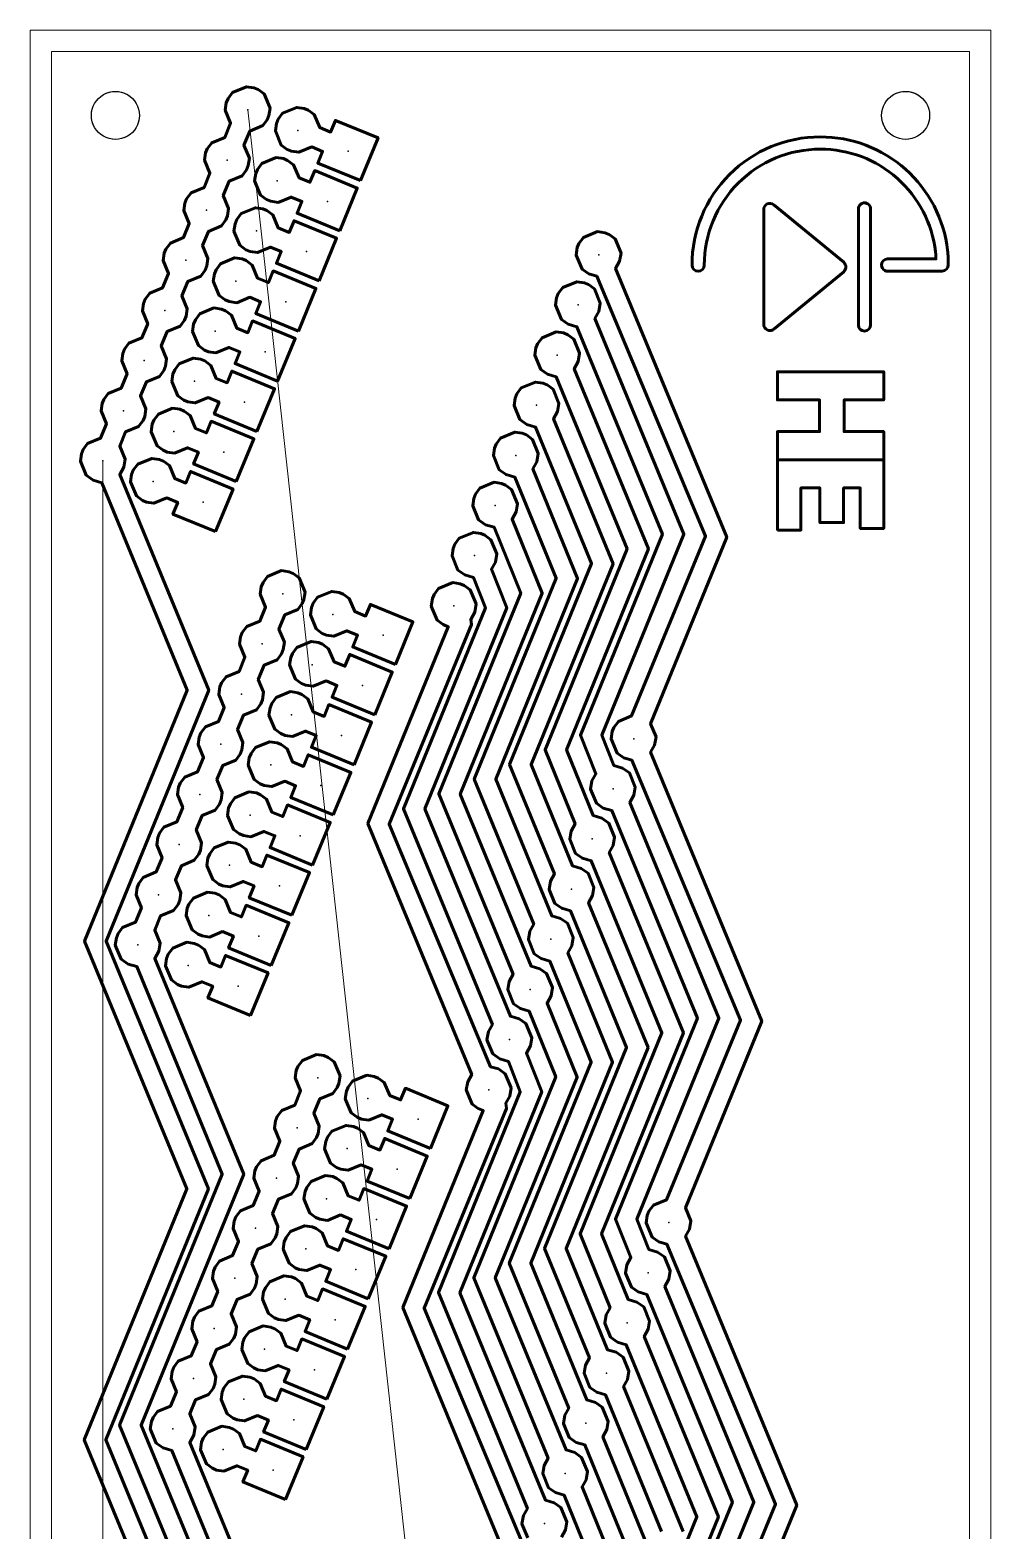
# Model space of a CAD drawing. Header units: millimetres. Extents: x 11 to 56, y 11 to 205.
# Drawn here: x 11 to 56, y 134.7 to 205 of the extents above; entities that cross this region are included whole.
import ezdxf

# ---------------------------------------------------------------- set-up
doc = ezdxf.new("R2010")
doc.units = ezdxf.units.MM
for name, color, linetype, lineweight, true_color in [('drill08mm', 7, 'CONTINUOUS', 25, 0x000000), ('drill09mm', 7, 'CONTINUOUS', 25, 0x000000), ('final_cut', 6, 'CONTINUOUS', 5, 0xff00ff), ('novi_bottom', 1, 'CONTINUOUS', 60, 0xff0000), ('okvir', 7, 'CONTINUOUS', 5, 0xffffff)]:
    doc.layers.add(name, color=color, linetype=linetype, lineweight=lineweight, true_color=true_color)

msp = doc.modelspace()

# ---------------------------------------------------------------- linework, layer by layer
at = {"layer": 'drill08mm'}
for p in [(25.892, 199.321), (24.923, 196.973), (23.954, 194.626), (37.632, 194.476), (22.985, 192.278), (36.662, 192.128), (22.016, 189.93), (35.693, 189.78), (21.047, 187.582), (34.724, 187.432), (20.078, 185.234), (33.755, 185.084), (19.108, 182.886), (32.786, 182.736), (31.817, 180.389), (30.848, 178.041), (27.531, 176.662), (26.562, 174.314), (25.593, 171.966), (39.27, 171.816), (24.623, 169.618), (38.301, 169.469), (23.654, 167.271), (37.332, 167.121), (22.685, 164.923), (36.363, 164.773), (21.716, 162.575), (35.394, 162.425), (20.747, 160.227), (34.424, 160.077), (33.455, 157.729), (32.486, 155.381), (29.169, 154.003), (28.2, 151.655), (27.231, 149.307), (40.909, 149.157), (26.262, 146.959), (39.939, 146.809), (25.293, 144.611), (38.97, 144.461), (24.324, 142.263), (38.001, 142.114), (23.355, 139.916), (37.032, 139.766), (22.385, 137.568), (36.063, 137.418), (35.094, 135.07)]:
    msp.add_point(p, dxfattribs=at)
at = {"layer": 'drill09mm'}
for points in [[(16.125, 201), (16.125, 201, -0.577347), (14.438, 200.026, -0.577357), (14.438, 201.974, -0.577347), (16.125, 201, -0.577347), (14.438, 200.026, -0.577357), (14.438, 201.974, -0.577347), (16.125, 201, -0.577347), (14.438, 200.026, -0.577357), (14.438, 201.974, -0.577347), (16.125, 201, -0.577347), (14.438, 200.026, -0.577357), (14.438, 201.974, -0.577347), (16.125, 201, -0.577347), (14.438, 200.026, -0.577357), (14.438, 201.974, -0.577347), (16.125, 201, -0.577347), (14.438, 200.026, -0.577357), (14.438, 201.974, -0.339452), (15.796, 201.796, -0.577345), (15.291, 199.913, -0.577361), (13.913, 201.291, -0.577345), (15.796, 201.796)], [(53.125, 201), (53.125, 201, -0.577347), (51.438, 200.026, -0.577357), (51.438, 201.974, -0.577347), (53.125, 201, -0.577347), (51.438, 200.026, -0.577357), (51.438, 201.974, -0.577347), (53.125, 201, -0.577347), (51.438, 200.026, -0.577357), (51.438, 201.974, -0.577347), (53.125, 201, -0.577347), (51.438, 200.026, -0.577357), (51.438, 201.974, -0.577347), (53.125, 201, -0.577347), (51.438, 200.026, -0.577357), (51.438, 201.974, -0.577347), (53.125, 201, -0.577347), (51.438, 200.026, -0.577357), (51.438, 201.974, -0.339452), (52.796, 201.796, -0.577345), (52.291, 199.913, -0.577361), (50.913, 201.291, -0.577345), (52.796, 201.796)]]:
    msp.add_lwpolyline(points, format="xyb", dxfattribs=at)
for p in [(21.197, 201.26), (23.544, 200.29), (20.227, 198.912), (22.575, 197.942), (19.258, 196.564), (21.606, 195.595), (18.289, 194.216), (20.637, 193.247), (17.32, 191.868), (19.668, 190.899), (16.351, 189.52), (18.699, 188.551), (15.382, 187.172), (17.73, 186.203), (14.413, 184.825), (16.761, 183.855), (22.835, 178.6), (25.183, 177.631), (21.866, 176.252), (24.214, 175.283), (20.897, 173.905), (23.245, 172.935), (19.928, 171.557), (22.276, 170.588), (18.959, 169.209), (21.306, 168.24), (17.989, 166.861), (20.337, 165.892), (17.02, 164.513), (19.368, 163.544), (16.051, 162.165), (18.399, 161.196), (24.474, 155.941), (26.821, 154.972), (23.504, 153.593), (25.852, 152.624), (22.535, 151.245), (24.883, 150.276), (21.566, 148.897), (23.914, 147.928), (20.597, 146.549), (22.945, 145.58), (19.628, 144.202), (21.976, 143.232), (18.659, 141.854), (21.007, 140.885), (17.69, 139.506), (20.038, 138.537)]:
    msp.add_point(p, dxfattribs=at)
at = {"layer": 'final_cut'}
for p, q in [((11, 11), (11, 205)), ((11, 205), (56, 205)), ((56, 205), (56, 11))]:
    msp.add_line(p, q, dxfattribs=at)
at = {"layer": 'novi_bottom'}
for points in [[(19.331, 127.39), (14.545, 138.983), (19.351, 150.738), (14.565, 162.332), (19.371, 174.087), (15.205, 184.188), (15.389, 184.524), (15.457, 184.908), (15.204, 185.516), (15.478, 186.182), (16.087, 186.434), (16.294, 186.715), (16.375, 186.911), (16.426, 187.256), (16.173, 187.864), (16.448, 188.529), (17.056, 188.782), (17.263, 189.063), (17.344, 189.259), (17.395, 189.604), (17.142, 190.212), (17.417, 190.877), (18.025, 191.13), (18.232, 191.411), (18.313, 191.606), (18.364, 191.952), (18.111, 192.56), (18.386, 193.225), (18.994, 193.478), (19.201, 193.759), (19.282, 193.954), (19.333, 194.3), (19.08, 194.908), (19.355, 195.573), (19.963, 195.826), (20.171, 196.107), (20.251, 196.302), (20.302, 196.648), (20.049, 197.256), (20.324, 197.921), (20.932, 198.174), (21.14, 198.454), (21.22, 198.65), (21.271, 198.995), (21.018, 199.603), (21.293, 200.269), (21.901, 200.522), (22.109, 200.802), (22.19, 200.998), (22.24, 201.343), (21.965, 202.007), (21.684, 202.214), (21.488, 202.295), (21.143, 202.346), (20.48, 202.07), (20.272, 201.789), (20.191, 201.594), (20.14, 201.248), (20.393, 200.64), (20.119, 199.975), (19.51, 199.722), (19.303, 199.441), (19.222, 199.246), (19.171, 198.9), (19.424, 198.292), (19.149, 197.627), (18.541, 197.374), (18.334, 197.094), (18.253, 196.898), (18.202, 196.553), (18.455, 195.945), (18.18, 195.279), (17.572, 195.026), (17.365, 194.746), (17.284, 194.55), (17.233, 194.205), (17.486, 193.597), (17.211, 192.931), (16.603, 192.679), (16.396, 192.398), (16.315, 192.202), (16.264, 191.857), (16.517, 191.249), (16.242, 190.583), (15.634, 190.331), (15.427, 190.05), (15.346, 189.854), (15.295, 189.509), (15.548, 188.901), (15.273, 188.236), (14.665, 187.983), (14.457, 187.702), (14.377, 187.506), (14.326, 187.161), (14.578, 186.553), (14.304, 185.888), (13.696, 185.635), (13.488, 185.354), (13.407, 185.159), (13.357, 184.813), (13.632, 184.15), (13.952, 183.926), (14.36, 183.804), (18.365, 174.09), (13.558, 162.335), (18.345, 150.742), (13.538, 138.986), (18.325, 127.393)], [(26.472, 197.948), (26.472, 197.948), (27.296, 199.944), (25.3, 200.767), (25.074, 200.219), (24.565, 200.429), (24.312, 201.037), (24.032, 201.245), (23.836, 201.326), (23.491, 201.377), (22.827, 201.101), (22.62, 200.82), (22.539, 200.625), (22.488, 200.279), (22.764, 199.616), (23.045, 199.408), (23.24, 199.327), (23.586, 199.277), (24.194, 199.529), (24.702, 199.319), (24.476, 198.772), (26.472, 197.948)], [(25.503, 195.6), (25.503, 195.6), (26.327, 197.596), (24.331, 198.419), (24.105, 197.871), (23.596, 198.082), (23.343, 198.69), (23.063, 198.897), (22.867, 198.978), (22.522, 199.029), (21.858, 198.753), (21.651, 198.472), (21.57, 198.277), (21.519, 197.931), (21.795, 197.268), (22.076, 197.06), (22.271, 196.98), (22.617, 196.929), (23.225, 197.181), (23.733, 196.971), (23.507, 196.424), (25.503, 195.6)], [(24.534, 193.252), (24.534, 193.252), (25.358, 195.248), (23.362, 196.071), (23.136, 195.524), (22.627, 195.734), (22.374, 196.342), (22.094, 196.549), (21.898, 196.63), (21.553, 196.681), (20.889, 196.405), (20.682, 196.125), (20.601, 195.929), (20.55, 195.583), (20.826, 194.92), (21.107, 194.713), (21.302, 194.632), (21.648, 194.581), (22.256, 194.834), (22.764, 194.624), (22.538, 194.076), (24.534, 193.252)], [(43.338, 127.19), (46.901, 135.932), (41.701, 148.52), (41.885, 148.856), (41.952, 149.241), (41.7, 149.849), (45.262, 158.591), (40.062, 171.18), (40.247, 171.516), (40.314, 171.9), (40.061, 172.508), (43.624, 181.251), (38.424, 193.839), (38.608, 194.175), (38.675, 194.559), (38.4, 195.223), (38.119, 195.43), (37.923, 195.511), (37.578, 195.562), (36.915, 195.286), (36.707, 195.006), (36.626, 194.81), (36.575, 194.464), (36.851, 193.801), (37.171, 193.577), (37.539, 193.471), (42.634, 181.293), (39.161, 172.88), (38.553, 172.627), (38.346, 172.346), (38.265, 172.151), (38.214, 171.805), (38.49, 171.142), (38.809, 170.918), (39.178, 170.812), (44.272, 158.634), (40.8, 150.22), (40.191, 149.968), (39.984, 149.687), (39.903, 149.491), (39.852, 149.146), (40.128, 148.482), (40.448, 148.259), (40.816, 148.153), (45.911, 135.974), (42.438, 127.561)], [(23.565, 190.904), (23.565, 190.904), (24.388, 192.9), (22.393, 193.724), (22.167, 193.176), (21.658, 193.386), (21.405, 193.994), (21.124, 194.201), (20.929, 194.282), (20.583, 194.333), (19.92, 194.057), (19.713, 193.777), (19.632, 193.581), (19.581, 193.236), (19.857, 192.572), (20.137, 192.365), (20.333, 192.284), (20.678, 192.233), (21.286, 192.486), (21.795, 192.276), (21.569, 191.728), (23.565, 190.904)], [(41.06, 126.664), (44.898, 136.072), (40.732, 146.173), (40.916, 146.508), (40.983, 146.893), (40.708, 147.556), (40.388, 147.78), (39.98, 147.902), (39.422, 149.324), (43.259, 158.731), (39.093, 168.832), (39.278, 169.168), (39.345, 169.552), (39.069, 170.216), (38.749, 170.439), (38.342, 170.562), (37.783, 171.983), (41.621, 181.39), (37.455, 191.491), (37.639, 191.827), (37.706, 192.212), (37.43, 192.875), (37.15, 193.082), (36.954, 193.163), (36.609, 193.214), (35.945, 192.938), (35.738, 192.658), (35.657, 192.462), (35.606, 192.117), (35.882, 191.453), (36.202, 191.23), (36.609, 191.107), (40.614, 181.394), (36.777, 171.986), (37.496, 170.178), (37.312, 169.842), (37.245, 169.457), (37.52, 168.794), (37.84, 168.57), (38.248, 168.448), (42.253, 158.734), (38.416, 149.327), (39.135, 147.519), (38.95, 147.183), (38.883, 146.798), (39.159, 146.135), (39.479, 145.911), (39.886, 145.789), (43.892, 136.075), (40.054, 126.668)], [(22.596, 188.556), (22.596, 188.556), (23.419, 190.552), (21.424, 191.376), (21.197, 190.828), (20.689, 191.038), (20.436, 191.646), (20.155, 191.853), (19.96, 191.934), (19.614, 191.985), (18.951, 191.709), (18.744, 191.429), (18.663, 191.233), (18.612, 190.888), (18.887, 190.224), (19.168, 190.017), (19.364, 189.936), (19.709, 189.885), (20.317, 190.138), (20.826, 189.928), (20.6, 189.38), (22.596, 188.556)], [(39.402, 125.975), (43.239, 135.382), (39.763, 143.825), (39.947, 144.161), (40.014, 144.545), (39.738, 145.208), (39.419, 145.432), (39.011, 145.554), (37.763, 148.634), (41.601, 158.042), (38.124, 166.484), (38.309, 166.82), (38.376, 167.204), (38.1, 167.868), (37.78, 168.091), (37.373, 168.214), (36.125, 171.293), (39.962, 180.701), (36.486, 189.143), (36.67, 189.479), (36.737, 189.864), (36.461, 190.527), (36.181, 190.735), (35.985, 190.815), (35.64, 190.866), (34.976, 190.59), (34.769, 190.31), (34.688, 190.114), (34.637, 189.769), (34.913, 189.105), (35.233, 188.882), (35.64, 188.759), (38.956, 180.704), (35.119, 171.297), (36.527, 167.83), (36.343, 167.494), (36.276, 167.109), (36.551, 166.446), (36.871, 166.222), (37.279, 166.1), (40.594, 158.045), (36.757, 148.637), (38.166, 145.171), (37.981, 144.835), (37.914, 144.45), (38.19, 143.787), (38.51, 143.563), (38.917, 143.441), (42.233, 135.386), (38.396, 125.978)], [(21.626, 186.208), (21.626, 186.208), (22.45, 188.204), (20.455, 189.028), (20.228, 188.48), (19.72, 188.69), (19.467, 189.298), (19.186, 189.506), (18.991, 189.587), (18.645, 189.637), (17.982, 189.362), (17.774, 189.081), (17.694, 188.885), (17.643, 188.54), (17.918, 187.876), (18.199, 187.669), (18.395, 187.588), (18.74, 187.537), (19.348, 187.79), (19.857, 187.58), (19.631, 187.032), (21.626, 186.208)], [(41.581, 134.693), (38.793, 141.477), (38.978, 141.813), (39.045, 142.197), (38.769, 142.861), (38.449, 143.084), (38.042, 143.207), (36.105, 147.945), (39.942, 157.352), (37.155, 164.136), (37.339, 164.472), (37.407, 164.857), (37.131, 165.52), (36.811, 165.744), (36.404, 165.866), (34.466, 170.604), (38.304, 180.012), (35.517, 186.795), (35.701, 187.131), (35.768, 187.516), (35.492, 188.179), (35.212, 188.387), (35.016, 188.468), (34.671, 188.518), (34.007, 188.243), (33.8, 187.962), (33.719, 187.766), (33.668, 187.421), (33.944, 186.757), (34.264, 186.534), (34.671, 186.411), (37.298, 180.015), (33.46, 170.607), (35.558, 165.482), (35.374, 165.146), (35.306, 164.762), (35.582, 164.098), (35.902, 163.875), (36.31, 163.752), (38.936, 157.356), (35.099, 147.948), (37.197, 142.823), (37.012, 142.487), (36.945, 142.102), (37.221, 141.439), (37.541, 141.215), (37.948, 141.093), (40.575, 134.696)], [(46, 184.88), (46, 184.88), (50.978, 184.88), (50.978, 186.196), (49.124, 186.196), (49.124, 187.683), (50.978, 187.683), (50.978, 189), (46, 189), (46, 187.683), (47.976, 187.683), (47.976, 186.196), (46, 186.196), (46, 184.88)], [(20.657, 183.861), (20.657, 183.861), (21.481, 185.856), (19.485, 186.68), (19.259, 186.132), (18.751, 186.342), (18.498, 186.95), (18.217, 187.158), (18.021, 187.239), (17.676, 187.29), (17.013, 187.014), (16.805, 186.733), (16.725, 186.537), (16.673, 186.192), (16.949, 185.529), (17.23, 185.321), (17.426, 185.24), (17.771, 185.19), (18.379, 185.442), (18.888, 185.232), (18.662, 184.684), (20.657, 183.861)], [(39.922, 134.004), (37.824, 139.129), (38.009, 139.465), (38.076, 139.849), (37.8, 140.513), (37.48, 140.736), (37.073, 140.859), (34.446, 147.256), (38.284, 156.663), (36.186, 161.788), (36.37, 162.124), (36.437, 162.509), (36.162, 163.172), (35.842, 163.396), (35.434, 163.518), (32.808, 169.915), (36.645, 179.322), (34.547, 184.447), (34.732, 184.784), (34.799, 185.168), (34.523, 185.831), (34.243, 186.039), (34.047, 186.12), (33.701, 186.171), (33.038, 185.895), (32.831, 185.614), (32.75, 185.418), (32.699, 185.073), (32.975, 184.41), (33.294, 184.186), (33.702, 184.064), (35.639, 179.326), (31.802, 169.918), (34.589, 163.134), (34.404, 162.798), (34.337, 162.414), (34.613, 161.75), (34.933, 161.527), (35.34, 161.404), (37.278, 156.666), (33.44, 147.259), (36.227, 140.475), (36.043, 140.139), (35.976, 139.755), (36.252, 139.091), (36.572, 138.868), (36.979, 138.745), (38.916, 134.007)], [(19.688, 181.513), (19.688, 181.513), (20.512, 183.508), (18.516, 184.332), (18.29, 183.784), (17.781, 183.994), (17.529, 184.602), (17.248, 184.81), (17.052, 184.891), (16.707, 184.942), (16.044, 184.666), (15.836, 184.385), (15.755, 184.19), (15.704, 183.844), (15.98, 183.181), (16.261, 182.973), (16.457, 182.893), (16.802, 182.842), (17.41, 183.094), (17.919, 182.884), (17.693, 182.337), (19.688, 181.513)], [(46, 181.587), (46, 181.587), (47.102, 181.587), (47.102, 183.563), (47.992, 183.563), (47.992, 181.939), (49.094, 181.939), (49.094, 183.563), (49.876, 183.563), (49.876, 181.664), (50.978, 181.664), (50.978, 184.88), (46, 184.88), (46, 181.587)], [(38.264, 133.314), (36.855, 136.781), (37.04, 137.117), (37.107, 137.502), (36.831, 138.165), (36.511, 138.389), (36.104, 138.511), (32.788, 146.566), (36.625, 155.974), (35.217, 159.44), (35.401, 159.776), (35.468, 160.161), (35.193, 160.824), (34.873, 161.048), (34.465, 161.17), (31.149, 169.225), (34.987, 178.633), (33.578, 182.1), (33.763, 182.436), (33.83, 182.82), (33.554, 183.483), (33.273, 183.691), (33.078, 183.772), (32.732, 183.823), (32.069, 183.547), (31.862, 183.266), (31.781, 183.071), (31.73, 182.725), (32.005, 182.062), (32.325, 181.838), (32.733, 181.716), (33.981, 178.636), (30.143, 169.229), (33.62, 160.786), (33.435, 160.45), (33.368, 160.066), (33.644, 159.403), (33.964, 159.179), (34.371, 159.056), (35.619, 155.977), (31.782, 146.569), (35.258, 138.127), (35.074, 137.791), (35.007, 137.407), (35.282, 136.743), (35.602, 136.52), (36.01, 136.397), (37.257, 133.318)], [(35.886, 134.433), (36.071, 134.769), (36.138, 135.154), (35.862, 135.817), (35.542, 136.041), (35.135, 136.163), (31.13, 145.877), (34.967, 155.284), (34.248, 157.093), (34.432, 157.429), (34.499, 157.813), (34.224, 158.476), (33.904, 158.7), (33.496, 158.822), (29.491, 168.536), (33.328, 177.944), (32.609, 179.752), (32.794, 180.088), (32.861, 180.472), (32.585, 181.136), (32.304, 181.343), (32.109, 181.424), (31.763, 181.475), (31.1, 181.199), (30.892, 180.918), (30.812, 180.723), (30.761, 180.377), (31.036, 179.714), (31.356, 179.49), (31.764, 179.368), (32.322, 177.947), (28.485, 168.539), (32.651, 158.439), (32.466, 158.103), (32.399, 157.718), (32.675, 157.055), (32.995, 156.831), (33.402, 156.709), (33.96, 155.287), (30.123, 145.88), (34.289, 135.779), (34.105, 135.443), (34.038, 135.059), (34.313, 134.395)], [(20.99, 128.079), (16.203, 139.672), (21.01, 151.428), (16.844, 161.528), (17.028, 161.864), (17.095, 162.249), (16.842, 162.857), (17.117, 163.522), (17.725, 163.775), (17.933, 164.056), (18.013, 164.251), (18.064, 164.597), (17.811, 165.205), (18.086, 165.87), (18.694, 166.123), (18.902, 166.404), (18.982, 166.599), (19.033, 166.945), (18.781, 167.553), (19.055, 168.218), (19.663, 168.471), (19.871, 168.751), (19.952, 168.947), (20.002, 169.292), (19.75, 169.901), (20.024, 170.566), (20.632, 170.819), (20.84, 171.099), (20.921, 171.295), (20.972, 171.64), (20.719, 172.249), (20.993, 172.914), (21.601, 173.167), (21.809, 173.447), (21.89, 173.643), (21.941, 173.988), (21.688, 174.596), (21.963, 175.262), (22.571, 175.514), (22.778, 175.795), (22.859, 175.991), (22.91, 176.336), (22.657, 176.944), (22.932, 177.609), (23.54, 177.862), (23.747, 178.143), (23.828, 178.339), (23.879, 178.684), (23.603, 179.347), (23.322, 179.555), (23.127, 179.636), (22.781, 179.686), (22.118, 179.411), (21.911, 179.13), (21.83, 178.934), (21.779, 178.589), (22.032, 177.981), (21.757, 177.316), (21.149, 177.063), (20.941, 176.782), (20.861, 176.587), (20.81, 176.241), (21.062, 175.633), (20.788, 174.968), (20.18, 174.715), (19.972, 174.434), (19.892, 174.239), (19.841, 173.893), (20.093, 173.285), (19.819, 172.62), (19.211, 172.367), (19.003, 172.086), (18.923, 171.891), (18.871, 171.545), (19.124, 170.937), (18.85, 170.272), (18.242, 170.019), (18.034, 169.739), (17.953, 169.543), (17.902, 169.198), (18.155, 168.589), (17.881, 167.924), (17.273, 167.672), (17.065, 167.391), (16.984, 167.195), (16.933, 166.85), (17.186, 166.242), (16.911, 165.576), (16.303, 165.324), (16.096, 165.043), (16.015, 164.847), (15.964, 164.502), (16.217, 163.894), (15.942, 163.228), (15.334, 162.976), (15.127, 162.695), (15.046, 162.499), (14.995, 162.154), (15.271, 161.491), (15.591, 161.267), (15.998, 161.145), (20.003, 151.431), (15.197, 139.676), (19.983, 128.082)], [(28.111, 175.288), (28.111, 175.288), (28.934, 177.284), (26.939, 178.108), (26.713, 177.56), (26.204, 177.77), (25.951, 178.378), (25.67, 178.586), (25.475, 178.666), (25.129, 178.717), (24.466, 178.442), (24.258, 178.161), (24.178, 177.965), (24.127, 177.62), (24.402, 176.957), (24.683, 176.749), (24.879, 176.668), (25.224, 176.617), (25.832, 176.87), (26.341, 176.66), (26.115, 176.112), (28.111, 175.288)], [(34.205, 133.799), (29.455, 145.148), (33.315, 154.5), (33.279, 154.745), (33.463, 155.081), (33.53, 155.465), (33.254, 156.129), (32.935, 156.352), (32.566, 156.458), (27.816, 167.808), (31.677, 177.16), (31.64, 177.404), (31.825, 177.74), (31.892, 178.124), (31.616, 178.788), (31.335, 178.995), (31.139, 179.076), (30.794, 179.127), (30.131, 178.851), (29.923, 178.571), (29.843, 178.375), (29.791, 178.03), (30.067, 177.366), (30.348, 177.159), (30.583, 177.062), (26.826, 167.85), (31.682, 156.091), (31.497, 155.755), (31.43, 155.37), (31.706, 154.707), (31.987, 154.499), (32.221, 154.402), (28.465, 145.19), (33.32, 133.431)], [(27.141, 172.941), (27.141, 172.941), (27.965, 174.936), (25.97, 175.76), (25.743, 175.212), (25.235, 175.422), (24.982, 176.03), (24.701, 176.238), (24.506, 176.319), (24.16, 176.369), (23.497, 176.094), (23.289, 175.813), (23.209, 175.617), (23.158, 175.272), (23.433, 174.609), (23.714, 174.401), (23.91, 174.32), (24.255, 174.269), (24.863, 174.522), (25.372, 174.312), (25.146, 173.764), (27.141, 172.941)], [(26.172, 170.593), (26.172, 170.593), (26.996, 172.589), (25, 173.412), (24.774, 172.864), (24.266, 173.074), (24.013, 173.683), (23.732, 173.89), (23.536, 173.971), (23.191, 174.022), (22.528, 173.746), (22.32, 173.465), (22.239, 173.269), (22.189, 172.924), (22.464, 172.261), (22.745, 172.053), (22.941, 171.973), (23.286, 171.922), (23.894, 172.174), (24.403, 171.964), (24.177, 171.417), (26.172, 170.593)], [(25.203, 168.245), (25.203, 168.245), (26.027, 170.241), (24.031, 171.064), (23.805, 170.517), (23.297, 170.726), (23.044, 171.335), (22.763, 171.542), (22.567, 171.623), (22.222, 171.674), (21.559, 171.398), (21.351, 171.117), (21.27, 170.922), (21.219, 170.576), (21.495, 169.913), (21.776, 169.706), (21.971, 169.625), (22.317, 169.574), (22.925, 169.827), (23.434, 169.617), (23.208, 169.069), (25.203, 168.245)], [(24.234, 165.897), (24.234, 165.897), (25.058, 167.893), (23.062, 168.716), (22.836, 168.169), (22.327, 168.379), (22.075, 168.987), (21.794, 169.194), (21.598, 169.275), (21.253, 169.326), (20.589, 169.05), (20.382, 168.769), (20.301, 168.574), (20.25, 168.228), (20.526, 167.565), (20.807, 167.358), (21.002, 167.277), (21.348, 167.226), (21.956, 167.479), (22.465, 167.269), (22.238, 166.721), (24.234, 165.897)], [(23.265, 163.549), (23.265, 163.549), (24.089, 165.545), (22.093, 166.369), (21.867, 165.821), (21.358, 166.031), (21.106, 166.639), (20.825, 166.846), (20.629, 166.927), (20.284, 166.978), (19.62, 166.702), (19.413, 166.422), (19.332, 166.226), (19.281, 165.881), (19.557, 165.217), (19.838, 165.01), (20.033, 164.929), (20.379, 164.878), (20.987, 165.131), (21.495, 164.921), (21.269, 164.373), (23.265, 163.549)], [(22.296, 161.201), (22.296, 161.201), (23.12, 163.197), (21.124, 164.021), (20.898, 163.473), (20.389, 163.683), (20.136, 164.291), (19.856, 164.499), (19.66, 164.579), (19.315, 164.63), (18.651, 164.355), (18.444, 164.074), (18.363, 163.878), (18.312, 163.533), (18.588, 162.869), (18.869, 162.662), (19.064, 162.581), (19.41, 162.53), (20.018, 162.783), (20.526, 162.573), (20.3, 162.025), (22.296, 161.201)], [(21.327, 158.853), (21.327, 158.853), (22.15, 160.849), (20.155, 161.673), (19.929, 161.125), (19.42, 161.335), (19.167, 161.943), (18.887, 162.151), (18.691, 162.232), (18.346, 162.282), (17.682, 162.007), (17.475, 161.726), (17.394, 161.53), (17.343, 161.185), (17.619, 160.522), (17.899, 160.314), (18.095, 160.233), (18.44, 160.182), (19.048, 160.435), (19.557, 160.225), (19.331, 159.677), (21.327, 158.853)], [(22.648, 128.768), (18.482, 138.869), (18.666, 139.205), (18.734, 139.59), (18.481, 140.198), (18.755, 140.863), (19.364, 141.116), (19.571, 141.397), (19.652, 141.592), (19.703, 141.938), (19.45, 142.546), (19.725, 143.211), (20.333, 143.464), (20.54, 143.744), (20.621, 143.94), (20.672, 144.285), (20.419, 144.893), (20.694, 145.559), (21.302, 145.811), (21.509, 146.092), (21.59, 146.288), (21.641, 146.633), (21.388, 147.241), (21.663, 147.907), (22.271, 148.159), (22.478, 148.44), (22.559, 148.636), (22.61, 148.981), (22.357, 149.589), (22.632, 150.254), (23.24, 150.507), (23.447, 150.788), (23.528, 150.984), (23.579, 151.329), (23.326, 151.937), (23.601, 152.602), (24.209, 152.855), (24.417, 153.136), (24.497, 153.331), (24.548, 153.677), (24.296, 154.285), (24.57, 154.95), (25.178, 155.203), (25.386, 155.484), (25.466, 155.679), (25.517, 156.025), (25.242, 156.688), (24.961, 156.895), (24.765, 156.976), (24.42, 157.027), (23.756, 156.751), (23.549, 156.471), (23.468, 156.275), (23.417, 155.93), (23.67, 155.322), (23.395, 154.656), (22.787, 154.404), (22.58, 154.123), (22.499, 153.927), (22.448, 153.582), (22.701, 152.974), (22.426, 152.309), (21.818, 152.056), (21.611, 151.775), (21.53, 151.579), (21.479, 151.234), (21.732, 150.626), (21.457, 149.961), (20.849, 149.708), (20.642, 149.427), (20.561, 149.232), (20.51, 148.886), (20.763, 148.278), (20.488, 147.613), (19.88, 147.36), (19.673, 147.079), (19.592, 146.884), (19.541, 146.538), (19.794, 145.93), (19.519, 145.265), (18.911, 145.012), (18.703, 144.732), (18.623, 144.536), (18.572, 144.19), (18.825, 143.582), (18.55, 142.917), (17.942, 142.664), (17.734, 142.384), (17.654, 142.188), (17.603, 141.843), (17.855, 141.234), (17.581, 140.569), (16.973, 140.316), (16.765, 140.036), (16.685, 139.84), (16.633, 139.495), (16.909, 138.831), (17.229, 138.608), (17.637, 138.485), (21.642, 128.772)], [(29.749, 152.629), (29.749, 152.629), (30.573, 154.625), (28.577, 155.449), (28.351, 154.901), (27.842, 155.111), (27.589, 155.719), (27.309, 155.926), (27.113, 156.007), (26.768, 156.058), (26.104, 155.782), (25.897, 155.502), (25.816, 155.306), (25.765, 154.961), (26.041, 154.297), (26.322, 154.09), (26.517, 154.009), (26.863, 153.958), (27.471, 154.211), (27.98, 154.001), (27.753, 153.453), (29.749, 152.629)], [(28.78, 150.281), (28.78, 150.281), (29.604, 152.277), (27.608, 153.101), (27.382, 152.553), (26.873, 152.763), (26.62, 153.371), (26.34, 153.578), (26.144, 153.659), (25.799, 153.71), (25.135, 153.435), (24.928, 153.154), (24.847, 152.958), (24.796, 152.613), (25.072, 151.949), (25.353, 151.742), (25.548, 151.661), (25.894, 151.61), (26.502, 151.863), (27.01, 151.653), (26.784, 151.105), (28.78, 150.281)], [(27.811, 147.934), (27.811, 147.934), (28.635, 149.929), (26.639, 150.753), (26.413, 150.205), (25.904, 150.415), (25.651, 151.023), (25.371, 151.231), (25.175, 151.311), (24.83, 151.362), (24.166, 151.087), (23.959, 150.806), (23.878, 150.61), (23.827, 150.265), (24.103, 149.601), (24.383, 149.394), (24.579, 149.313), (24.924, 149.262), (25.533, 149.515), (26.041, 149.305), (25.815, 148.757), (27.811, 147.934)], [(26.842, 145.586), (26.842, 145.586), (27.666, 147.581), (25.67, 148.405), (25.444, 147.857), (24.935, 148.067), (24.682, 148.675), (24.401, 148.883), (24.206, 148.964), (23.86, 149.014), (23.197, 148.739), (22.99, 148.458), (22.909, 148.262), (22.858, 147.917), (23.134, 147.254), (23.414, 147.046), (23.61, 146.965), (23.955, 146.915), (24.564, 147.167), (25.072, 146.957), (24.846, 146.409), (26.842, 145.586)], [(25.873, 143.238), (25.873, 143.238), (26.696, 145.233), (24.701, 146.057), (24.475, 145.509), (23.966, 145.719), (23.713, 146.327), (23.432, 146.535), (23.237, 146.616), (22.891, 146.667), (22.228, 146.391), (22.02, 146.11), (21.94, 145.915), (21.889, 145.569), (22.165, 144.906), (22.445, 144.698), (22.641, 144.618), (22.986, 144.567), (23.594, 144.819), (24.103, 144.609), (23.877, 144.062), (25.873, 143.238)], [(24.904, 140.89), (24.904, 140.89), (25.727, 142.886), (23.732, 143.709), (23.505, 143.162), (22.997, 143.371), (22.744, 143.98), (22.463, 144.187), (22.268, 144.268), (21.922, 144.319), (21.259, 144.043), (21.051, 143.762), (20.971, 143.567), (20.92, 143.221), (21.195, 142.558), (21.476, 142.351), (21.672, 142.27), (22.017, 142.219), (22.625, 142.471), (23.134, 142.262), (22.908, 141.714), (24.904, 140.89)], [(23.934, 138.542), (23.934, 138.542), (24.758, 140.538), (22.762, 141.362), (22.536, 140.814), (22.028, 141.024), (21.775, 141.632), (21.494, 141.839), (21.298, 141.92), (20.953, 141.971), (20.29, 141.695), (20.082, 141.415), (20.001, 141.219), (19.951, 140.874), (20.226, 140.21), (20.507, 140.003), (20.703, 139.922), (21.048, 139.871), (21.656, 140.124), (22.165, 139.914), (21.939, 139.366), (23.934, 138.542)], [(22.965, 136.194), (22.965, 136.194), (23.789, 138.19), (21.793, 139.014), (21.567, 138.466), (21.059, 138.676), (20.806, 139.284), (20.525, 139.491), (20.329, 139.572), (19.984, 139.623), (19.321, 139.347), (19.113, 139.067), (19.032, 138.871), (18.981, 138.526), (19.257, 137.862), (19.538, 137.655), (19.733, 137.574), (20.079, 137.523), (20.687, 137.776), (21.196, 137.566), (20.97, 137.018), (22.965, 136.194)]]:
    msp.add_lwpolyline(points, dxfattribs=at)
for points in [[(51.035, 193.736), (51.035, 193.736, -0.286452), (50.874, 193.993, -0.414111), (51.159, 194.28), (53.422, 194.286), (53.418, 194.37), (53.41, 194.496), (53.398, 194.622, 0.184963), (51.616, 198.051, 0.184365), (48.003, 199.423, 0.199548), (44.165, 197.831, 0.199587), (42.573, 193.993, -0.414009), (42.286, 193.707, -0.414111), (42, 193.993, -0.199534), (43.76, 198.236, -0.199515), (48.003, 199.996, -0.184309), (51.997, 198.478, -0.184903), (53.967, 194.687, -0.028372), (54, 194, -0.414009), (53.714, 193.714), (51.161, 193.707, -0.113681), (51.035, 193.736)], [(45.662, 190.93), (45.662, 190.93, -0.124654), (45.523, 190.957, -0.289876), (45.359, 191.216), (45.359, 196.595, -0.289952), (45.523, 196.854, -0.289376), (45.828, 196.816), (49.105, 194.127, -0.223794), (49.204, 193.905, -0.223991), (49.105, 193.684), (45.828, 190.995, -0.159054), (45.662, 190.93)], [(49.79, 191.174), (49.79, 191.174, -0.014947), (49.789, 191.191), (49.789, 196.62, -0.414418), (50.075, 196.906, -0.414214), (50.362, 196.62), (50.362, 191.191, -0.413907), (50.075, 190.905, -0.397214), (49.79, 191.174)]]:
    msp.add_lwpolyline(points, format="xyb", dxfattribs=at)
at = {"layer": 'okvir'}
for p, q in [((12, 12), (12, 204)), ((12, 204), (55, 204)), ((55, 204), (55, 12)), ((21.197, 201.26), (42, 12)), ((14.413, 23.387), (14.413, 184.825))]:
    msp.add_line(p, q, dxfattribs=at)

doc.saveas('drawing.dxf')
